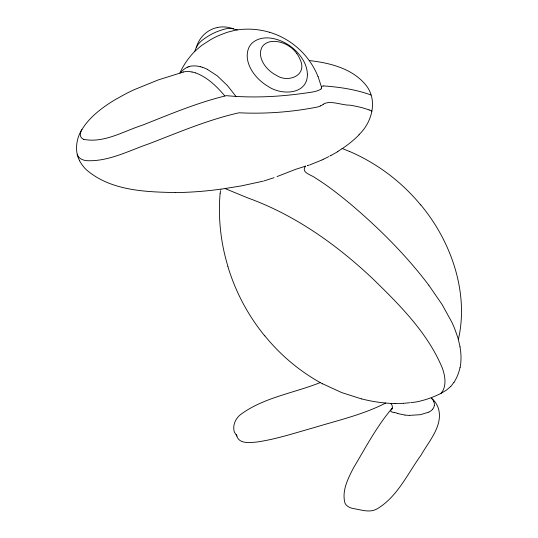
<?xml version="1.0" encoding="UTF-8"?>
<svg xmlns="http://www.w3.org/2000/svg" width="538" height="538" viewBox="0 0 538 538"><rect width="100%" height="100%" fill="white"/><g stroke="black" fill="none" stroke-linecap="round" stroke-linejoin="round"><path stroke-width="0.81" d="M220.217 193.243L220.472 190.687M434.314 405.309L434.334 405.148A7.646 7.646 0 0 0 433.789 401.671L433.668 401.355M434.294 405.47L434.253 405.753A7.35 7.35 0 0 1 433.016 408.692L432.686 409.142M459.977 367.622L459.842 368.248A42.905 42.905 0 0 1 453.998 382.33M392.229 408.228L392.236 408.214A4.365 4.365 0 0 0 392.363 407.367L392.363 406.802A4.761 4.761 0 0 0 392.249 406.069L392.155 405.719A4.761 4.761 0 0 0 390.669 403.493M194.669 51.614L197.036 45.374A27.828 27.828 0 0 1 215.456 27.969L217.661 27.451M392.175 408.416L391.96 408.947M196.336 47.606C198.623 41.957 204.305 38.635 209.215 35.508A65.259 65.259 0 0 1 216.444 31.89C221.77 29.906 227.722 27.337 233.479 28.877A17.451 17.451 0 0 0 235.691 29.603L237.325 29.899M179.853 73.033L181.595 69.476A75.266 75.266 0 0 1 195.402 50.76L201.508 45.535L210.99 39.442A98.138 98.138 0 0 1 219.087 35.414L226.989 32.361L235.409 30.202A74.997 74.997 0 0 1 268.442 31.971L269.437 32.253M390.931 410.232L391.18 409.848A3.719 3.719 0 0 0 391.879 409.095M82.153 129.207C87.876 119.907 96.228 112.543 105.031 106.235A153.653 153.653 0 0 1 115.825 99.281L126.437 93.451A229.504 229.504 0 0 1 134.056 89.752L158.253 79.92L183.324 72.065M453.971 382.31L450.864 386.338M180.586 72.825L181.017 72.26M323.19 104.244C330.063 99.812 341.899 105.401 349.888 105.159A154.224 154.224 0 0 1 356.452 106.383L357.373 106.585A121.063 121.063 0 0 1 362.498 107.808L369.122 109.866M392.263 408.1C376.795 426.163 365.732 447.481 353.553 467.784C348.079 478.47 341.623 490.717 344.952 503.01A8.104 8.104 0 0 0 346.506 505.283C348.752 507.563 351.98 508.444 355.06 508.867C362.457 510.145 370.339 512.996 377.474 508.645C397.69 496.406 407.616 473.581 421.093 455.094C428.779 441.328 442.935 426.163 438.638 409.169C437.656 405.06 433.958 399.707 431.389 398.221A9.913 9.913 0 0 1 433.507 400.992L433.588 401.173M358.96 134.668C372.451 122.072 378.234 99.059 365.1 84.163C351.401 68.131 329.256 62.818 309.229 60.552M450.736 386.472L446.365 390.178L441.012 393.352A96.853 96.853 0 0 1 416.035 402.007L410.696 402.646M337.945 151.521L337.508 151.79M337.36 151.884L331.798 155.025M385.706 403.029C362.948 414.751 337.723 420.386 313.385 427.824C294.642 433.05 276.041 439.277 256.72 442.041C250.15 442.545 239.343 444.274 236.861 436.089M331.502 155.179L330.91 155.495M428.974 412.047L430.75 410.958A10.235 10.235 0 0 0 432.666 409.176M330.608 155.657L329.841 156.054M328.738 156.625L323.923 159.04M428.766 412.155L420.326 414.697L409.398 415.39M323.762 159.12L322.06 159.941M321.906 160.015L309.787 164.904M187.701 67.149L188.394 66.88M276.996 176.599L295.564 169.349L305.732 166.101M274.124 177.674L263.775 180.997M188.596 66.813L189.201 66.618M320.325 382.538C293.977 393.123 263.869 397.313 240.607 414.529C235.583 418.43 232.598 424.986 234.144 431.294A4.728 4.728 0 0 0 234.339 432.034L236.855 436.062L236.451 434.684L236.7 435.168M309.034 165.146L307.743 165.543M307.608 165.576L307.272 165.677M321.072 88.945A4.674 4.674 0 0 1 320.076 89.658L317.75 90.68A31.567 31.567 0 0 1 315.813 91.258L315.537 91.332A61.379 61.379 0 0 1 312.854 91.958C284.467 96.49 255.321 98.4 226.706 95.683A14.465 14.465 0 0 0 226.168 95.717C197.399 102.63 169.974 114.278 142.523 125.146C123.74 131.097 104.116 143.404 83.767 139.362M305.537 166.155C300.426 172.745 311.71 174.857 315.517 178.065C327.951 185.818 339.505 194.891 350.749 204.265C379.364 228.529 406.129 255.22 428.793 285.18M262.995 181.198L241.495 185.872L220.93 189.194M409.64 402.76L404.966 403.184M323.627 85.925C339.249 87.015 354.979 89.369 369.808 94.56A16.355 16.355 0 0 1 370.669 94.93L370.944 95.071M404.32 403.231L403.776 403.271M403.594 403.285L399.183 403.5M398.591 403.52L395.053 403.534M175.26 192.537C144.823 191.992 110.593 190.64 86.41 169.826A35.71 35.71 0 0 1 79.611 160.822M409.068 415.376L405.101 415.094M394.697 412.639L395.928 412.747A12.777 12.777 0 0 0 396.614 413.076L397.824 413.561M404.892 415.067L397.965 413.608M394.556 412.626L392.175 412.108M192.019 71.944L195.314 72.818M200.223 66.638L202.147 67.196M361.59 398.94L341.791 392.612L322.645 383.796M225.146 188.603L247.836 197.944C294.858 214.931 336.223 244.36 372.424 278.388C399.378 304.703 427.394 332.403 442.175 367.723M341.933 148.394L349.492 151.434M207.278 69.308L217.365 75.919L227.251 85.394M227.554 85.73L236.236 96.732M224.763 95.878C216.787 86.436 207.702 77.512 196.074 73.081A32.771 32.771 0 0 0 195.415 72.859M264.77 335.934L263.082 333.842A201.461 201.461 0 0 1 227.836 266.357M428.853 285.261L442.202 304.696L451.886 322.302A127.694 127.694 0 0 1 454.556 328.355L457.939 337.857L460.071 346.835M296.72 53.417L297.857 55.118A29.516 29.516 0 0 1 300.204 59.745C307.709 75.683 287.769 83.188 276.424 75.347A33.255 33.255 0 0 1 268.469 69.664C262.739 64.204 257.931 55.145 261.898 47.378A10.666 10.666 0 0 1 263.916 44.802C267.453 41.507 272.598 40.928 277.211 41.621A29.153 29.153 0 0 1 296.707 53.423M79.664 160.788C74.177 151.07 76.578 137.553 81.964 129.517C80.498 131.924 79.261 135.549 81.52 137.883A6.631 6.631 0 0 0 83.746 139.322M318.079 76.591L321.589 87.364M442.33 368.16C445.175 375.759 446.755 386.049 441.617 392.626A14.708 14.708 0 0 1 441.012 393.352M321.589 87.613L321.589 87.815A1.688 1.688 0 0 1 321.099 88.884M77.243 154.238A7.303 7.303 0 0 0 77.358 154.655C78.487 158.502 82.65 160.156 86.275 160.654C108.326 161.871 128.804 150.701 149.127 143.72C178.569 132.422 207.944 119.772 238.811 112.839A20.101 20.101 0 0 1 239.531 112.812C265.368 114.036 291.556 112.092 316.949 107.129A31.09 31.09 0 0 0 320.399 106.02M323.237 104.325A6.759 6.759 0 0 1 320.352 105.838M369.088 109.981A11.937 11.937 0 0 1 371.919 111.158M321.576 87.613A1.58 1.58 0 0 1 321.966 86.349A3.531 3.531 0 0 1 323.62 85.972M183.303 71.978A19.052 19.052 0 0 1 191.999 72.031M181.03 72.274A16.591 16.591 0 0 1 187.688 67.109M189.168 66.47A21.116 21.116 0 0 1 200.183 66.759M202.281 67.23A37.31 37.31 0 0 1 207.271 69.315M217.661 27.445A27.875 27.875 0 0 1 233.479 28.884M391.859 411.94A2.455 2.455 0 0 1 390.669 411.093M458.363 339.33A102.543 102.543 0 0 0 459.439 334.34C466.164 297.359 455.8 258.805 436.587 227.056A187.143 187.143 0 0 0 420.817 204.938M459.963 346.855A56.322 56.322 0 0 1 460.125 367.649M227.897 266.256A194.352 194.352 0 0 1 220.116 193.229M322.592 383.89A191.615 191.615 0 0 1 264.871 335.853M395.047 403.574A148.481 148.481 0 0 1 361.603 398.887M359.102 134.809A108.911 108.911 0 0 1 337.857 151.373M349.498 151.413A189.551 189.551 0 0 1 420.736 205.005M269.444 32.233A75.764 75.764 0 0 1 318.032 76.611M220.923 189.141A362.794 362.794 0 0 1 175.26 192.591M307.4 74.298C307.615 95.132 280.897 95.475 268.072 86.349A48.756 48.756 0 0 1 259.767 80.216C251.172 72.334 243.896 59.536 248.778 47.801A15.784 15.784 0 0 1 253.042 42.287C262.9 34.708 276.868 37.996 286.734 43.84A48.77 48.77 0 0 1 294.77 49.812C301.596 56.154 307.137 64.742 307.4 74.298"/></g></svg>
